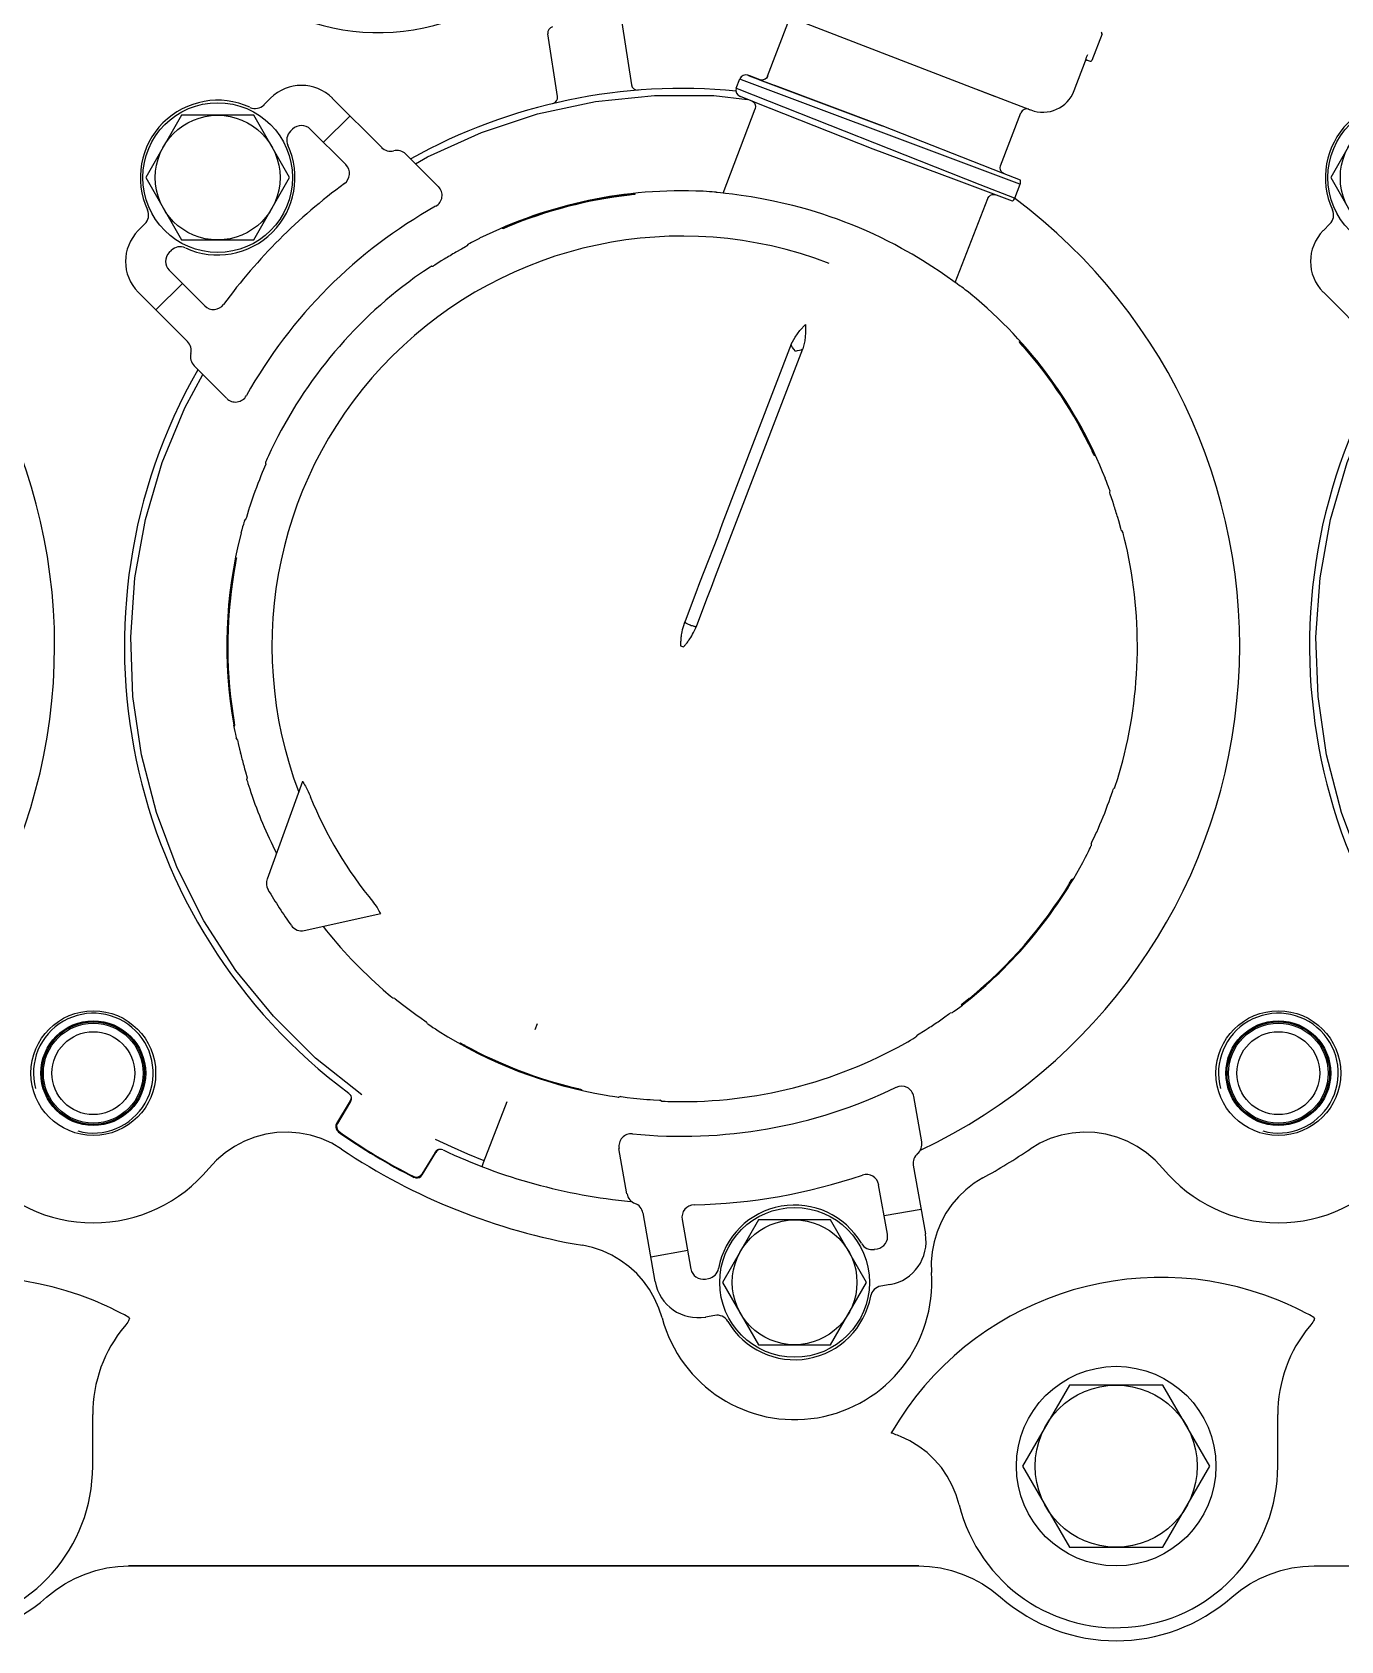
# Model space of a CAD drawing. Header units: millimetres. Extents: x 156850 to 204135, y 56350 to 74150.
# Drawn here: x 158417.4 to 158522.3, y 62661 to 62789.9 of the extents above; entities that cross this region are included whole.
import ezdxf

# ---------------------------------------------------------------- set-up
doc = ezdxf.new("R2010")
doc.units = ezdxf.units.MM
doc.header["$LTSCALE"] = 150
doc.layers.add('-----33 Equipment', color=5, linetype='Continuous')

# ---------------------------------------------------------------- blocks, each defined once
blk = doc.blocks.new('X-2F-PLAN$0$AUDIT_I_260115101451-0')
at = {"color": 0}
for p, q in [((17, -126.85), (21.13, -126.85)), ((9, -193.08), (9, -129.72)), ((9, -129.77), (9, -193.03)), ((107.13, -134.46), (111.09, -130.51)), ((120.28, -131.1), (115.28, -133.98)), ((116.04, -130.51), (116.57, -131.03)), ((125.28, -133.98), (120.28, -131.1)), ((111.79, -134.04), (109.67, -131.92)), ((112.86, -132.98), (110, -135.83)), ((114.44, -133.16), (114.27, -132.98)), ((115.28, -133.98), (115.28, -139.76)), ((125.28, -139.76), (125.28, -133.98)), ((102.59, -137.59), (105.2, -134.98)), ((81.58, -137.72), (81.6, -137.66)), ((72.02, -139.21), (72.14, -139.24)), ((74.48, -138.62), (74.21, -138.69)), ((75.22, -138.45), (75.37, -138.36)), ((76.3, -138.21), (76.36, -138.24)), ((76.34, -138.21), (76.42, -138.19)), ((76.78, -138.17), (76.4, -138.23)), ((76.42, -138.19), (76.54, -138.17)), ((76.54, -138.17), (76.71, -138.14)), ((88.43, -138.17), (88.44, -138.1)), ((89.39, -138.26), (89.52, -138.28)), ((89.71, -138.36), (89.39, -138.3)), ((89.52, -138.28), (89.63, -138.3)), ((89.79, -138.34), (89.79, -138.37)), ((92.77, -139.02), (92.89, -139.12)), ((96.63, -140.45), (96.37, -140.34)), ((97.31, -140.73), (96.63, -140.45)), ((115.28, -139.76), (120.28, -142.64)), ((120.28, -142.64), (125.28, -139.76)), ((71.88, -143.68), (64.06, -140.83)), ((97.35, -140.74), (97.31, -140.73)), ((97.35, -140.74), (97.49, -140.73)), ((126.12, -140.58), (126.64, -141.11)), ((124.17, -142.88), (123.99, -142.71)), ((59.93, -143.81), (61.29, -149.94)), ((121.32, -147.15), (124.17, -144.29)), ((125.23, -147.48), (123.11, -145.36)), ((43.9, -146.44), (43.8, -146.55)), ((43.8, -146.55), (43.81, -146.61)), ((44.46, -146.41), (44.33, -146.35)), ((46.27, -147.49), (44.46, -146.41)), ((46.22, -147.53), (44.47, -146.47)), ((126.64, -146.06), (122.69, -150.02)), ((46.38, -147.57), (46.24, -147.51)), ((46.41, -147.55), (46.27, -147.49)), ((46.8, -147.48), (46.72, -147.53)), ((54.01, -151.69), (53.84, -151.91)), ((54.46, -151.11), (54.01, -151.69)), ((54.48, -151.08), (54.46, -151.11)), ((54.48, -151.08), (54.51, -150.95)), ((122.17, -151.95), (119.56, -154.56)), ((40.15, -152.61), (40.1, -152.75)), ((40.18, -152.6), (40.15, -152.61)), ((40.21, -152.59), (40.18, -152.6)), ((40.22, -153.17), (40.34, -153.26)), ((40.34, -153.26), (42.14, -154.35)), ((42.15, -154.3), (40.4, -153.24)), ((52.9, -153.19), (52.68, -153.49)), ((53.2, -152.77), (52.9, -153.19)), ((42.26, -154.41), (42.14, -154.32)), ((42.26, -154.44), (42.14, -154.35)), ((42.38, -154.74), (42.38, -154.67)), ((52.46, -153.7), (52.6, -153.61)), ((113.19, -154.02), (113.19, -154.15)), ((42.38, -154.82), (42.39, -154.73)), ((114.54, -156.41), (114.29, -155.96)), ((50.69, -156.67), (50.75, -156.56)), ((50.75, -156.56), (50.81, -156.46)), ((50.89, -156.32), (50.92, -156.33)), ((114.8, -156.86), (114.94, -156.97)), ((41.1, -158.09), (41.33, -158.18)), ((41.33, -158.18), (46.24, -160.07)), ((50.28, -157.55), (50.25, -157.53)), ((116.18, -159.74), (116.22, -159.73)), ((116.19, -159.76), (116.18, -159.74)), ((116.25, -159.8), (116.29, -159.88)), ((116.29, -159.88), (116.33, -159.99)), ((116.33, -159.99), (116.38, -160.1)), ((52, -162.32), (52.47, -162.5)), ((126.78, -164.12), (131.79, -163.33)), ((47.51, -164.64), (47.55, -164.65)), ((47.19, -166.04), (47.17, -166.03)), ((47.18, -165.95), (47.2, -165.86)), ((47.2, -165.86), (47.23, -165.76)), ((47.23, -165.76), (47.25, -165.63)), ((47.29, -165.65), (47.25, -165.63)), ((38.83, -169.68), (42.47, -169.04)), ((46.56, -169.7), (46.5, -170.21)), ((46.62, -169.22), (46.56, -169.7)), ((46.62, -169.18), (46.58, -169.02)), ((46.62, -169.18), (46.62, -169.22)), ((118.93, -169.89), (118.94, -170.03)), ((118.94, -170.03), (118.96, -170.16)), ((132.72, -169.26), (127.71, -170.05)), ((31.79, -171.94), (37.3, -170.97)), ((118.97, -170.33), (118.94, -170.32)), ((118.97, -170.32), (118.97, -170.33)), ((34.28, -174.55), (33.76, -171.59)), ((46.26, -172.44), (46.33, -172.32)), ((82.75, -173.98), (82.66, -174.21)), ((36.78, -174.11), (32.8, -174.81)), ((87, -175.21), (84.73, -174.34)), ((29.08, -176.73), (28.95, -175.99)), ((31.99, -175.97), (32.03, -176.21)), ((126.86, -176.64), (126.55, -179.34)), ((31.73, -177.35), (26.73, -180.23)), ((36.73, -180.23), (31.73, -177.35)), ((88.33, -176.79), (106.56, -183.78)), ((106.92, -182.85), (92.52, -177.32)), ((119.03, -177.39), (125.78, -179.96)), ((119.09, -176.83), (119.11, -176.83)), ((119.11, -176.83), (119.11, -176.79)), ((125.83, -181.17), (126.78, -178.78)), ((126.8, -178.73), (126.78, -178.78)), ((126.78, -178.78), (126.79, -178.75)), ((126.79, -178.75), (126.79, -178.75)), ((127.44, -178.44), (128.19, -178.73)), ((26.73, -180.23), (26.73, -186.01)), ((36.73, -186.01), (36.73, -180.23)), ((128.12, -180.32), (124.43, -190.14)), ((128.44, -179.47), (127.44, -182.12)), ((128.06, -180.49), (128.43, -179.52)), ((128.43, -179.52), (128.48, -179.38)), ((128.48, -179.37), (128.44, -179.47)), ((128.48, -179.38), (128.48, -179.37)), ((122.57, -189.43), (125.85, -181.11)), ((124.43, -190.14), (127.66, -181.53)), ((128.41, -180.96), (132.65, -182.59)), ((26.73, -186.01), (31.73, -188.89)), ((31.73, -188.89), (36.73, -186.01)), ((34.38, -189.51), (34.42, -189.75)), ((120.15, -195.89), (122.57, -189.43)), ((31.56, -190.77), (31.43, -190.03)), ((35.58, -190.56), (39.56, -189.86)), ((37.58, -193.26), (37.06, -190.3)), ((120.63, -199.79), (124.43, -190.14)), ((124.43, -190.14), (124.43, -190.14)), ((41.12, -192.63), (35.61, -193.61)), ((43, -193.32), (46.64, -192.68)), ((51.54, -192.94), (51.43, -192.87)), ((51.54, -192.94), (51.56, -192.97)), ((51.56, -192.97), (51.95, -193.59)), ((51.95, -193.59), (52.1, -193.83)), ((52.7, -194.73), (53, -195.16)), ((53, -195.16), (53.22, -195.47)), ((53.34, -195.75), (53.3, -195.58)), ((118.4, -200.58), (120.15, -195.89)), ((53.8, -196.37), (53.96, -196.58)), ((54, -196.5), (53.94, -196.48)), ((54.01, -196.52), (54.05, -196.56)), ((54.05, -196.56), (54.16, -196.7)), ((54.14, -196.74), (54.05, -196.62)), ((54.27, -196.9), (54.14, -196.74)), ((54.16, -196.7), (54.34, -196.92)), ((54.43, -197.1), (54.27, -196.9)), ((54.34, -196.92), (54.5, -197.12)), ((111.87, -195.99), (118.61, -198.61)), ((119.74, -197.96), (118.67, -200.71)), ((121.22, -197.3), (119.78, -201.16)), ((127.37, -197.7), (125.74, -201.95)), ((120.07, -201.22), (120.63, -199.79)), ((121.23, -199.63), (125.47, -201.26)), ((57.47, -200.39), (57.49, -200.35)), ((107.11, -201.14), (107.15, -201.15)), ((118.64, -200.77), (119.76, -201.2)), ((17, -201.39), (10.5, -205.15)), ((23.5, -205.15), (17, -201.39)), ((106.77, -201.43), (107.05, -201.19)), ((106.93, -201.35), (106.82, -201.45)), ((107.02, -201.27), (106.93, -201.35)), ((107.09, -201.21), (107.02, -201.27)), ((119.78, -201.16), (119.76, -201.2)), ((125.75, -201.93), (125.7, -202.05)), ((125.71, -202.02), (125.7, -202.05)), ((10.5, -205.15), (10.5, -212.65)), ((23.5, -212.65), (23.5, -205.15)), ((63.99, -205.37), (63.91, -205.33)), ((64.07, -205.39), (64.05, -205.41)), ((127.25, -205.54), (129.63, -206.45)), ((66.88, -206.9), (66.72, -206.9)), ((67.58, -207.22), (67.82, -207.33)), ((98.01, -207.19), (97.99, -207.16)), ((98.06, -207.12), (98.35, -206.98)), ((98.26, -207.07), (98.16, -207.12)), ((98.38, -207.02), (98.26, -207.07)), ((99.21, -206.53), (99.24, -206.59)), ((129.7, -206.57), (129.6, -206.81)), ((131.81, -207.77), (129.66, -206.94)), ((129.72, -206.46), (129.81, -206.49)), ((129.81, -206.49), (129.92, -206.53)), ((129.92, -206.53), (130.03, -206.57)), ((130.03, -206.57), (130.15, -206.62)), ((71.37, -208.78), (71.28, -208.68)), ((95.21, -208.39), (95.03, -208.37)), ((92.02, -209.31), (91.93, -209.41)), ((92.16, -209.27), (92.76, -209.1)), ((92.76, -209.1), (93.03, -209.02)), ((10.5, -212.65), (17, -216.41)), ((17, -216.41), (23.5, -212.65)), ((17, -221.85), (21.13, -221.85)), ((9, -224.77), (9, -314.03)), ((107.13, -229.46), (111.09, -225.51)), ((116.04, -225.51), (116.57, -226.03)), ((120.28, -226.1), (115.28, -228.98)), ((125.28, -228.98), (120.28, -226.1))]:
    blk.add_line(p, q, dxfattribs=at)
for points in [[(6.5, -123.16), (7.07, -123.86), (7.57, -124.62), (8, -125.41), (8.35, -126.24), (8.64, -127.1), (8.84, -127.98), (8.96, -128.87), (9, -129.77)], [(28.65, -129.72), (28.55, -129.66), (28.44, -129.59), (28.32, -129.5), (28.2, -129.4)], [(28.93, -129.74), (28.9, -129.77), (28.85, -129.79), (28.79, -129.78), (28.72, -129.76), (28.65, -129.72)], [(46.75, -148.42), (49.71, -144.71), (53.06, -141.34), (56.74, -138.34), (60.72, -135.77), (64.96, -133.63), (69.4, -131.96), (74, -130.77), (78.69, -130.08), (83.44, -129.9), (88.19, -130.24), (92.88, -131.08), (97.44, -132.42), (101.83, -134.24), (104.49, -135.69)], [(42.41, -146.79), (42.88, -146.01), (43.25, -145.18), (43.52, -144.32), (43.7, -143.43), (43.77, -142.53), (43.74, -141.62), (43.61, -140.73), (43.38, -139.85), (43.05, -139.01), (42.63, -138.21), (42.12, -137.46), (41.53, -136.77), (40.86, -136.16)], [(72.02, -139.21), (71.98, -139.22), (71.88, -139.25), (71.72, -139.3), (71.51, -139.36), (71.28, -139.44), (71, -139.53)], [(72.65, -139.1), (72.18, -139.23), (72.14, -139.24)], [(73.16, -138.96), (72.89, -139.03), (72.65, -139.1)], [(75.22, -138.45), (75.19, -138.46), (75.08, -138.48), (74.92, -138.52), (74.48, -138.62)], [(76.38, -138.15), (76.12, -138.2), (75.88, -138.25), (75.67, -138.29), (75.51, -138.32), (75.4, -138.35), (75.37, -138.36)], [(76.3, -138.21), (76.3, -138.21), (76.32, -138.21), (76.34, -138.21)], [(76.4, -138.23), (76.38, -138.23), (76.36, -138.24), (76.36, -138.24)], [(76.71, -138.14), (76.94, -138.1), (77.07, -138.08)], [(77.14, -138.11), (77.01, -138.13), (76.78, -138.17)], [(89.63, -138.3), (89.72, -138.32), (89.77, -138.33), (89.79, -138.34)], [(89.79, -138.37), (89.77, -138.37), (89.71, -138.36)], [(92.77, -139.02), (92.73, -139.01), (92.63, -138.98), (92.48, -138.93), (92.28, -138.87), (92.04, -138.81), (91.78, -138.74)], [(93.03, -139.17), (92.93, -139.14), (92.89, -139.12)], [(93.88, -139.43), (93.62, -139.35), (93.03, -139.17)], [(98.47, -141.17), (98.21, -141.05), (97.98, -140.94), (97.77, -140.85), (97.62, -140.78), (97.52, -140.74), (97.49, -140.73)], [(71.85, -143.71), (71.71, -143.78), (71.62, -143.84), (71.51, -143.9), (71.39, -143.97), (71.24, -144.04), (71.08, -144.12), (70.89, -144.21), (70.68, -144.3)], [(71.88, -143.68), (71.88, -143.69), (71.85, -143.71)], [(44.33, -146.35), (44.18, -146.34), (44.03, -146.37), (43.9, -146.44)], [(46.73, -147.52), (46.67, -147.55), (46.52, -147.58), (46.38, -147.57)], [(46.7, -147.54), (46.55, -147.57), (46.41, -147.55)], [(61.37, -149.9), (61.49, -149.83), (61.63, -149.75), (61.8, -149.65), (61.99, -149.53), (62.18, -149.37)], [(55.18, -150.14), (55, -150.35), (54.84, -150.54), (54.7, -150.71), (54.6, -150.84), (54.53, -150.92), (54.51, -150.95)], [(61.29, -149.94), (61.3, -149.94), (61.33, -149.93), (61.37, -149.9)], [(40.1, -152.75), (40.1, -152.9), (40.14, -153.04), (40.22, -153.17)], [(113.19, -154.02), (113.17, -153.98), (113.11, -153.9), (113.02, -153.76), (112.9, -153.58), (112.76, -153.37), (112.6, -153.14)], [(121.38, -152.74), (121.94, -153.69), (123.9, -158.01), (125.38, -162.52), (126.38, -167.15), (126.87, -171.88), (126.86, -176.64)], [(41.47, -158.24), (42.01, -156.92), (42.58, -155.62), (43.19, -154.34)], [(42.38, -154.67), (42.34, -154.53), (42.26, -154.41)], [(42.38, -154.71), (42.34, -154.57), (42.26, -154.44)], [(52.46, -153.7), (52.44, -153.73), (52.38, -153.82), (52.29, -153.95), (52.17, -154.13), (52.04, -154.33), (51.89, -154.55)], [(52.68, -153.49), (52.62, -153.58), (52.6, -153.61)], [(113.26, -154.27), (113.21, -154.18), (113.19, -154.15)], [(113.74, -155.04), (113.6, -154.8), (113.26, -154.27)], [(50.92, -156.33), (50.86, -156.45), (50.73, -156.68)], [(50.81, -156.46), (50.85, -156.38), (50.88, -156.33), (50.89, -156.32)], [(114.8, -156.86), (114.78, -156.83), (114.73, -156.74), (114.54, -156.41)], [(115.41, -157.87), (115.29, -157.64), (115.18, -157.42), (115.08, -157.23), (115.01, -157.09), (114.96, -157), (114.94, -156.97)], [(41.01, -158.06), (41.03, -158.07), (41.1, -158.09)], [(116.34, -160.11), (116.21, -159.81), (116.19, -159.76)], [(116.22, -159.73), (116.23, -159.75), (116.25, -159.8)], [(28.88, -172.5), (29.67, -172.24), (30.43, -171.9), (31.15, -171.49), (31.82, -171.01), (32.44, -170.46), (33, -169.84), (33.49, -169.17), (33.91, -168.46), (34.25, -167.71), (34.52, -166.92), (34.7, -166.11)], [(47.17, -166.03), (47.17, -166.01), (47.18, -165.95)], [(47.29, -165.65), (47.21, -165.96), (47.2, -166.02), (47.2, -166.04)], [(46.73, -168.01), (46.69, -168.27), (46.65, -168.51), (46.62, -168.72), (46.6, -168.88), (46.58, -168.99), (46.58, -169.02)], [(118.94, -170.32), (118.93, -170.3), (118.92, -170.24), (118.88, -169.87)], [(118.96, -170.16), (118.97, -170.26), (118.97, -170.32)], [(46.4, -171.28), (46.38, -171.55), (46.37, -171.8)], [(46.26, -172.44), (46.26, -172.47), (46.25, -172.58), (46.25, -172.74), (46.24, -172.96), (46.23, -173.21), (46.22, -173.49)], [(46.37, -171.8), (46.33, -172.28), (46.33, -172.32)], [(84.74, -174.34), (84.54, -174.27), (84.35, -174.21), (84.18, -174.16), (84.02, -174.12), (83.88, -174.09), (83.75, -174.06), (83.63, -174.04), (83.51, -174.03), (83.41, -174.01), (83.32, -174), (83.23, -173.99), (83.15, -173.99), (83.08, -173.98), (83.02, -173.98), (82.97, -173.98), (82.92, -173.98), (82.87, -173.98), (82.83, -173.98), (82.79, -173.98), (82.75, -173.98)], [(82.66, -174.21), (82.69, -174.24), (82.73, -174.27), (82.76, -174.3), (82.79, -174.33), (82.84, -174.37), (82.88, -174.4), (82.94, -174.45), (83, -174.5), (83.07, -174.55), (83.14, -174.6), (83.23, -174.66), (83.32, -174.73), (83.43, -174.8), (83.55, -174.87), (83.68, -174.94), (83.82, -175.02), (83.99, -175.1), (84.18, -175.19), (84.38, -175.27)], [(84.42, -174.75), (84.39, -174.83), (84.37, -174.91), (84.34, -174.98), (84.33, -175.04), (84.32, -175.08), (84.31, -175.12), (84.31, -175.15), (84.3, -175.18), (84.31, -175.2), (84.31, -175.21), (84.31, -175.22), (84.32, -175.23), (84.32, -175.24), (84.33, -175.25), (84.34, -175.25), (84.35, -175.26), (84.36, -175.26), (84.37, -175.27), (86.65, -176.14)], [(84.73, -174.34), (84.72, -174.33), (84.71, -174.33), (84.7, -174.32), (84.69, -174.32), (84.68, -174.32), (84.67, -174.33), (84.66, -174.33), (84.64, -174.34), (84.63, -174.35), (84.62, -174.36), (84.6, -174.38), (84.58, -174.4), (84.56, -174.44), (84.54, -174.48), (84.51, -174.54), (84.48, -174.6), (84.45, -174.68), (84.42, -174.75)], [(88.68, -175.85), (87.81, -175.51), (87, -175.21)], [(86.65, -176.14), (87.45, -176.46), (88.33, -176.79)], [(92.52, -177.32), (91.47, -176.93), (88.68, -175.85)], [(119.11, -176.79), (119.12, -176.69), (119.13, -176.52), (119.15, -176.31), (119.17, -176.06), (119.18, -175.78)], [(118.19, -182.37), (118.4, -181.43), (118.58, -180.5), (118.73, -179.63), (118.85, -178.83), (118.94, -178.14), (119, -177.58), (119.05, -177.17), (119.08, -176.91), (119.09, -176.83)], [(127.44, -178.44), (127.44, -178.45), (127.42, -178.51), (127.37, -178.64), (119.74, -197.96)], [(128.19, -178.73), (128.15, -178.83), (121.22, -197.3)], [(126.41, -179.7), (126.35, -179.8), (126.25, -179.9), (126.11, -179.97), (125.97, -179.99), (125.82, -179.97), (125.78, -179.96)], [(128.41, -180.96), (128.39, -180.95), (128.26, -180.87), (128.16, -180.75), (128.11, -180.61), (128.09, -180.47), (128.12, -180.32)], [(128.41, -179.55), (128.48, -179.38), (128.48, -179.37)], [(106.38, -183.18), (106.52, -183.06), (106.66, -182.96), (106.77, -182.89), (106.86, -182.85), (106.92, -182.85)], [(106.92, -182.85), (107.49, -183.17), (108.02, -183.55), (108.51, -183.99)], [(133.35, -182.16), (133.34, -182.19), (126.82, -199.14)], [(106.38, -183.18), (106.41, -183.35), (106.44, -183.51), (106.47, -183.65), (106.52, -183.74), (106.56, -183.78)], [(108.51, -183.99), (107.85, -184), (107.2, -183.93), (106.56, -183.78)], [(13.9, -196.32), (14.69, -196.08), (15.46, -195.76), (16.19, -195.36), (16.88, -194.89), (17.51, -194.34), (18.08, -193.74), (18.58, -193.07), (19.02, -192.37), (19.37, -191.62)], [(19.37, -191.62), (19.43, -191.48), (19.48, -191.36), (19.52, -191.24), (19.56, -191.13)], [(19.56, -191.13), (19.63, -190.96), (19.65, -190.9), (19.66, -190.87), (19.67, -190.86)], [(50.88, -191.96), (51.02, -192.2), (51.15, -192.42), (51.26, -192.61), (51.35, -192.75), (51.41, -192.84), (51.43, -192.87)], [(111.57, -196.42), (111.61, -196.35), (111.76, -196.14), (112.01, -195.8), (112.33, -195.35), (112.72, -194.79), (113.16, -194.12), (113.64, -193.37), (114.13, -192.55), (114.61, -191.69)], [(9, -193.03), (8.96, -193.93), (8.84, -194.82), (8.64, -195.7), (8.35, -196.56), (8, -197.39), (7.57, -198.18), (7.07, -198.94), (6.5, -199.64)], [(40.11, -198.22), (39.67, -197.52), (39.16, -196.86), (38.59, -196.26), (37.96, -195.72), (37.28, -195.25), (36.55, -194.86), (35.78, -194.54), (34.99, -194.3), (34.17, -194.15), (33.35, -194.08), (32.52, -194.09)], [(53.22, -195.47), (53.28, -195.55), (53.3, -195.58)], [(53.34, -195.75), (53.37, -195.78), (53.43, -195.87), (53.52, -196), (53.65, -196.17), (53.8, -196.37)], [(54.05, -196.62), (53.99, -196.54), (53.97, -196.51), (53.95, -196.5), (53.95, -196.48), (53.94, -196.48)], [(54, -196.5), (54, -196.51), (54.01, -196.52)], [(110.94, -197.25), (111.12, -197.03), (111.27, -196.83), (111.41, -196.66), (111.51, -196.53), (111.57, -196.45), (111.58, -196.42)], [(118.61, -198.61), (118.64, -198.62), (118.77, -198.71), (118.86, -198.82), (118.92, -198.96), (118.93, -199.11), (118.9, -199.22)], [(120.59, -199.91), (120.66, -199.78), (120.77, -199.68), (120.91, -199.62), (121.06, -199.59), (121.21, -199.62), (121.23, -199.63)], [(107.05, -201.19), (107.1, -201.15), (107.11, -201.14)], [(118.67, -200.71), (118.64, -200.77), (118.64, -200.77)], [(40.86, -212.64), (41.53, -212.03), (42.12, -211.34), (42.63, -210.59), (43.05, -209.79), (43.38, -208.95), (43.61, -208.07), (43.74, -207.18), (43.77, -206.27), (43.7, -205.37), (43.52, -204.48), (43.25, -203.62), (42.88, -202.79), (42.41, -202.01)], [(107.15, -201.15), (107.13, -201.16), (107.09, -201.21)], [(63.91, -205.33), (63.81, -205.27), (63.71, -205.21)], [(63.73, -205.17), (64.01, -205.34), (64.06, -205.37), (64.07, -205.39)], [(64.05, -205.41), (64.04, -205.4), (63.99, -205.37)], [(65.81, -206.44), (66.04, -206.57), (66.26, -206.68), (66.45, -206.77), (66.59, -206.84), (66.69, -206.88), (66.72, -206.9)], [(66.88, -206.9), (66.92, -206.92), (67.02, -206.96), (67.58, -207.22)], [(97.99, -207.16), (98, -207.15), (98.06, -207.12)], [(98.16, -207.12), (98.08, -207.16), (98.03, -207.18), (98.01, -207.19)], [(129.64, -206.44), (129.66, -206.44), (129.72, -206.46)], [(129.7, -206.57), (129.7, -206.53), (129.69, -206.49), (129.67, -206.46), (129.64, -206.44)], [(70.28, -208.33), (70.54, -208.42), (71.14, -208.63)], [(71.14, -208.63), (71.24, -208.67), (71.28, -208.68)], [(71.37, -208.78), (71.41, -208.8), (71.51, -208.83), (71.67, -208.88), (71.88, -208.95), (72.12, -209.03), (72.4, -209.11)], [(94.05, -208.7), (94.31, -208.62), (94.9, -208.42)], [(94.9, -208.42), (95, -208.38), (95.03, -208.37)], [(95.21, -208.39), (95.24, -208.38), (95.34, -208.34), (95.49, -208.29), (95.69, -208.21), (95.92, -208.13), (96.17, -208.03)], [(90.91, -209.67), (91.18, -209.6), (91.43, -209.54), (91.64, -209.49), (91.8, -209.45), (91.9, -209.42), (91.93, -209.41)], [(92.02, -209.31), (92.06, -209.3), (92.16, -209.27)], [(6.5, -218.16), (7.07, -218.86), (7.57, -219.62), (8, -220.41), (8.35, -221.24), (8.64, -222.1), (8.84, -222.98), (8.96, -223.87), (9, -224.77)], [(28.65, -224.72), (28.55, -224.66), (28.44, -224.59), (28.32, -224.5), (28.2, -224.4)], [(28.93, -224.74), (28.9, -224.77), (28.85, -224.79), (28.79, -224.78), (28.72, -224.76), (28.65, -224.72)], [(46.75, -243.42), (49.71, -239.71), (53.06, -236.34), (56.74, -233.34), (60.72, -230.77), (64.96, -228.63), (69.4, -226.96), (74, -225.77), (78.69, -225.08), (83.44, -224.9), (88.19, -225.24), (92.88, -226.08), (97.44, -227.42), (101.83, -229.24), (104.49, -230.69)]]:
    blk.add_lwpolyline(points, dxfattribs=at)
for centre, radius in [((48.5, -126.9), 5), ((48.5, -126.9), 4.2), ((48.5, -126.9), 4.11), ((48.5, -126.9), 4), ((48.5, -126.9), 3.32), ((120.28, -136.87), 6), ((120.28, -136.87), 5), ((31.73, -183.12), 6), ((31.73, -183.12), 5), ((17, -208.9), 8), ((17, -208.9), 6.5), ((48.5, -221.9), 5), ((48.5, -221.9), 4.2), ((48.5, -221.9), 4.11), ((48.5, -221.9), 4), ((48.5, -221.9), 3.32), ((120.28, -231.87), 6), ((120.28, -231.87), 5)]:
    blk.add_circle(centre, radius, dxfattribs=at)
for centre, radius, start, end in [((7.13, -117.49), 25, 337.8997, 59.7943), ((82.73, -79.1), 44.7, 205.3058, 323.4047), ((17, -113.9), 12.95, 103.8554, 270), ((17, -113.9), 14, 138.5887, 221.4113), ((48.5, -126.9), 12, 129.5133, 230.4867), ((48.5, -126.9), 4.8, 165, 105), ((7.13, -117.49), 25, 330.6657, 337.8997), ((82.73, -174.1), 44.7, 60.2964, 143.3125), ((113.56, -132.98), 3.5, 45, 135), ((117.27, -130.33), 1, 225, 294.6825), ((120.28, -136.87), 6.2, 335.3175, 114.6825), ((113.56, -133.69), 1, 45, 135), ((149.4, -149.75), 17.5, 31.1655, 289.0656), ((113.74, -133.86), 1, 335.3175, 45), ((105.91, -135.69), 1, 75, 135), ((106.43, -133.75), 1, 255, 315), ((120.28, -136.87), 6.2, 155.3175, 294.6825), ((110.71, -136.54), 1, 135, 233.7529), ((82.72, -174.1), 36.5, 75.6209, 100.0011), ((82.71, -174.1), 36.46, 91.7461, 98.9049), ((82.71, -174.1), 36.42, 79.4338, 98.7949), ((82.71, -174.1), 36.45, 80.9625, 91.7504), ((103.29, -138.3), 1, 135, 240.7598), ((83.51, -173.64), 45, 36.2471, 53.7529), ((82.71, -174.1), 36.42, 103.5024, 105.2079), ((82.71, -174.1), 36.46, 79.4422, 80.9625), ((83.51, -173.64), 39.5, 29.2402, 60.7598), ((82.72, -174.1), 36.5, 108.7269, 117.0254), ((82.71, -174.1), 36.42, 67.978, 72.1477), ((126.82, -139.88), 1, 155.3175, 225), ((82.71, -174.09), 38.49, 120.4322, 125.5614), ((63.72, -141.77), 1, 70.008, 120.4322), ((82.71, -174.1), 32.88, 339.008, 110.8299), ((82.72, -174.1), 36.5, 35.0468, 64.4417), ((124.17, -143.59), 3.5, 315, 45), ((60.9, -143.6), 1, 125.5614, 192.508), ((123.29, -143.41), 1, 45, 114.6825), ((123.46, -143.59), 1, 315, 45), ((82.7, -174.09), 32.13, 111.9843, 129.6978), ((82.72, -174.1), 36.5, 127.9709, 138.9692), ((83.5, -174.4), 49.5, 146.0969, 170.3592), ((82.73, -174.1), 47.7, 144.7099, 153.2151), ((82.73, -174.1), 47.65, 144.7662, 153.1585), ((44.22, -146.9), 0.5, 58.9625, 144.7664), ((46.48, -147.1), 0.5, 239.0271, 323.329), ((120.61, -146.44), 1, 216.2471, 315), ((123.4, -150.72), 1, 135, 195), ((82.71, -174.1), 36.42, 142.4567, 144.1477), ((121.46, -151.24), 1, 315, 15), ((40.66, -152.81), 0.5, 153.1586, 238.9625), ((82.73, -174.1), 44.7, 354.4413, 29.1053), ((41.89, -154.72), 0.5, 334.621, 58.8954), ((82.72, -174.1), 36.5, 147.6209, 170.3951), ((118.85, -153.86), 1, 209.2402, 315), ((82.73, -174.1), 44.7, 154.6124, 174.7052), ((82.71, -174.1), 36.42, 29.8682, 31.5592), ((82.71, -174.1), 36.42, 151.4338, 166.5821), ((82.71, -174.1), 36.46, 151.4422, 152.9625), ((82.71, -174.1), 36.45, 152.9625, 164.9625), ((82.72, -174.1), 36.5, 357.3575, 26.3951), ((82.71, -174.1), 36.42, 6.664, 22.5821), ((82.71, -174.1), 36.46, 20.9625, 22.5738), ((82.71, -174.1), 36.45, 13.3881, 20.9625), ((126.7, -163.63), 0.5, 193.4036, 278.9625), ((131.87, -163.82), 0.5, 11.817, 98.9625), ((82.71, -174.1), 36.46, 164.9625, 166.5758), ((82.71, -174.1), 36.46, 6.6309, 13.3881), ((39, -170.67), 1, 100, 160), ((42.64, -170.03), 1, 354.2402, 100), ((82.94, -174.09), 39.5, 174.2402, 205.7598), ((127.79, -170.54), 0.5, 98.9625, 184.5214), ((37.12, -169.98), 1, 280, 340), ((82.71, -174.1), 36.42, 173.8682, 175.5592), ((31.73, -183.12), 11, 105.0024, 274.1214), ((32.4, -175.39), 3.5, 100, 190), ((82.72, -174.1), 36.5, 179.0468, 209.2891), ((32.98, -175.79), 1, 100, 190), ((36.95, -175.09), 1, 1.2471, 100), ((82.94, -174.09), 45, 181.2471, 198.7529), ((33.02, -176.04), 1, 190, 259.6825), ((31.73, -183.12), 6.2, 120.3175, 259.6825), ((28.1, -176.9), 1, 300.3175, 10), ((31.73, -183.12), 6.2, 300.3175, 79.6825), ((127.26, -178.91), 0.5, 68.9621, 158.4423), ((128.01, -179.2), 0.5, 339.4897, 68.965), ((82.71, -174.1), 36.43, 331.1197, 346.8683), ((30.44, -190.2), 1, 10, 79.6825), ((35.36, -189.34), 1, 120.3175, 190), ((39.38, -188.88), 1, 280, 18.7529), ((35, -190.16), 3.5, 190, 280), ((35.41, -189.58), 1, 190, 280), ((7.13, -212.49), 25, 59.7943, 59.9115), ((7.13, -212.49), 25, 337.8997, 59.7943), ((46.46, -191.69), 1, 280, 25.7598), ((41.29, -193.62), 1, 40, 100), ((42.82, -192.33), 1, 220, 280), ((82.73, -174.1), 44.7, 205.3058, 323.4047), ((82.71, -174.1), 36.42, 212.8081, 214.5135), ((17, -208.9), 12.95, 103.8554, 270), ((82.72, -174.1), 36.5, 218.0149, 242.3951), ((82.71, -174.1), 36.46, 219.1111, 226.1789), ((82.71, -174.1), 36.42, 219.2211, 238.5821), ((82.72, -174.1), 36.5, 291.6208, 320.643), ((83.5, -174.4), 49.5, 208.7646, 213.9031), ((17, -208.9), 14, 138.5887, 221.4113), ((82.71, -174.1), 36.45, 226.1745, 236.9625), ((118.82, -200.31), 0.5, 212.6987, 248.962), ((82.71, -174.1), 36.42, 295.4338, 311.352), ((82.71, -174.1), 36.46, 304.5228, 311.3851), ((119.94, -200.74), 0.5, 248.9655, 285.2348), ((125.29, -201.72), 0.5, 339.0031, 68.9256), ((128.22, -203.02), 2.7, 158.9648, 248.9625), ((82.71, -174.1), 36.46, 236.9625, 238.5738), ((82.71, -174.1), 36.45, 296.9625, 304.5369), ((82.71, -174.1), 36.42, 245.8682, 250.038), ((82.71, -174.1), 36.46, 295.4422, 296.9625), ((129.7, -206.85), 0.1, 158.9622, 248.9627), ((129.6, -206.55), 0.1, 345.4087, 68.9806), ((82.71, -174.1), 36.42, 286.4567, 288.1477), ((131.84, -207.67), 0.1, 248.9625, 338.9625), ((82.72, -174.1), 36.5, 253.5743, 282.9692), ((48.5, -221.9), 12, 129.5133, 230.4867), ((48.5, -221.9), 4.8, 165, 105), ((7.13, -212.49), 25, 330.6657, 337.8997), ((82.73, -269.1), 44.7, 60.2964, 143.3125), ((113.56, -227.98), 3.5, 45, 135), ((117.27, -225.33), 1, 225, 294.6825), ((120.28, -231.87), 6.2, 335.3175, 114.6825)]:
    blk.add_arc(centre, radius, start, end, dxfattribs=at)
for centre in [(21.03, -136.86), (21.03, -231.86)]:
    blk.add_ellipse(centre, major_axis=(10.62, 0.76), ratio=0.939408, start_param=0.764363, end_param=1.49436, dxfattribs=at)
blk = doc.blocks.new('X-2F-PLAN$0$A$C73FA2420')
at = {"color": 0}
blk.add_blockref('X-2F-PLAN$0$AUDIT_I_260115101451-0', (2903.73, 1142.88), dxfattribs=at)
blk = doc.blocks.new('X-2F-PLAN$0$zw$C47F')
at = {"layer": '-----33 Equipment'}
blk.add_blockref('X-2F-PLAN$0$A$C73FA2420', (2898.05, 848.02), dxfattribs=at)

msp = doc.modelspace()

# ---------------------------------------------------------------- block references
at = {"layer": '-----33 Equipment', "rotation": 90.00000000000001}
msp.add_blockref('X-2F-PLAN$0$zw$C47F', (160286.3, 56856.22), dxfattribs=at)

doc.saveas('drawing.dxf')
